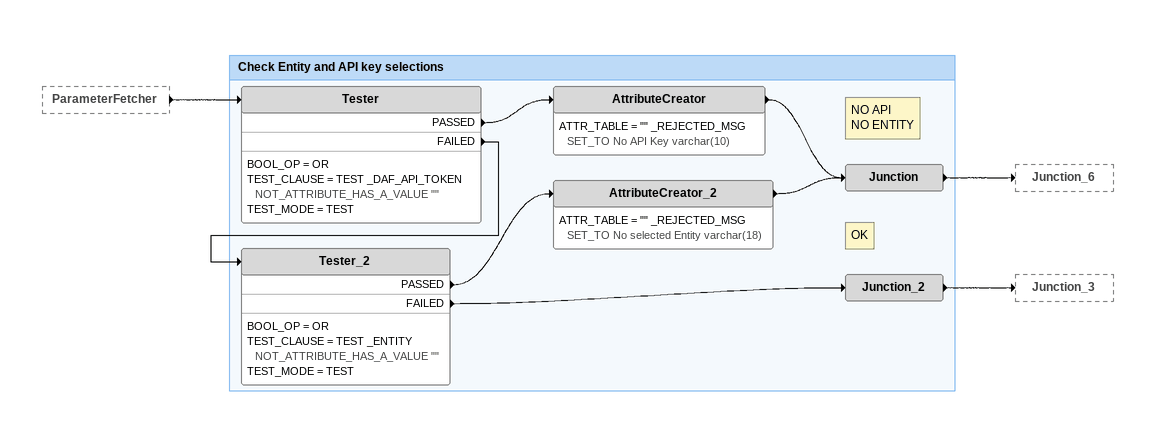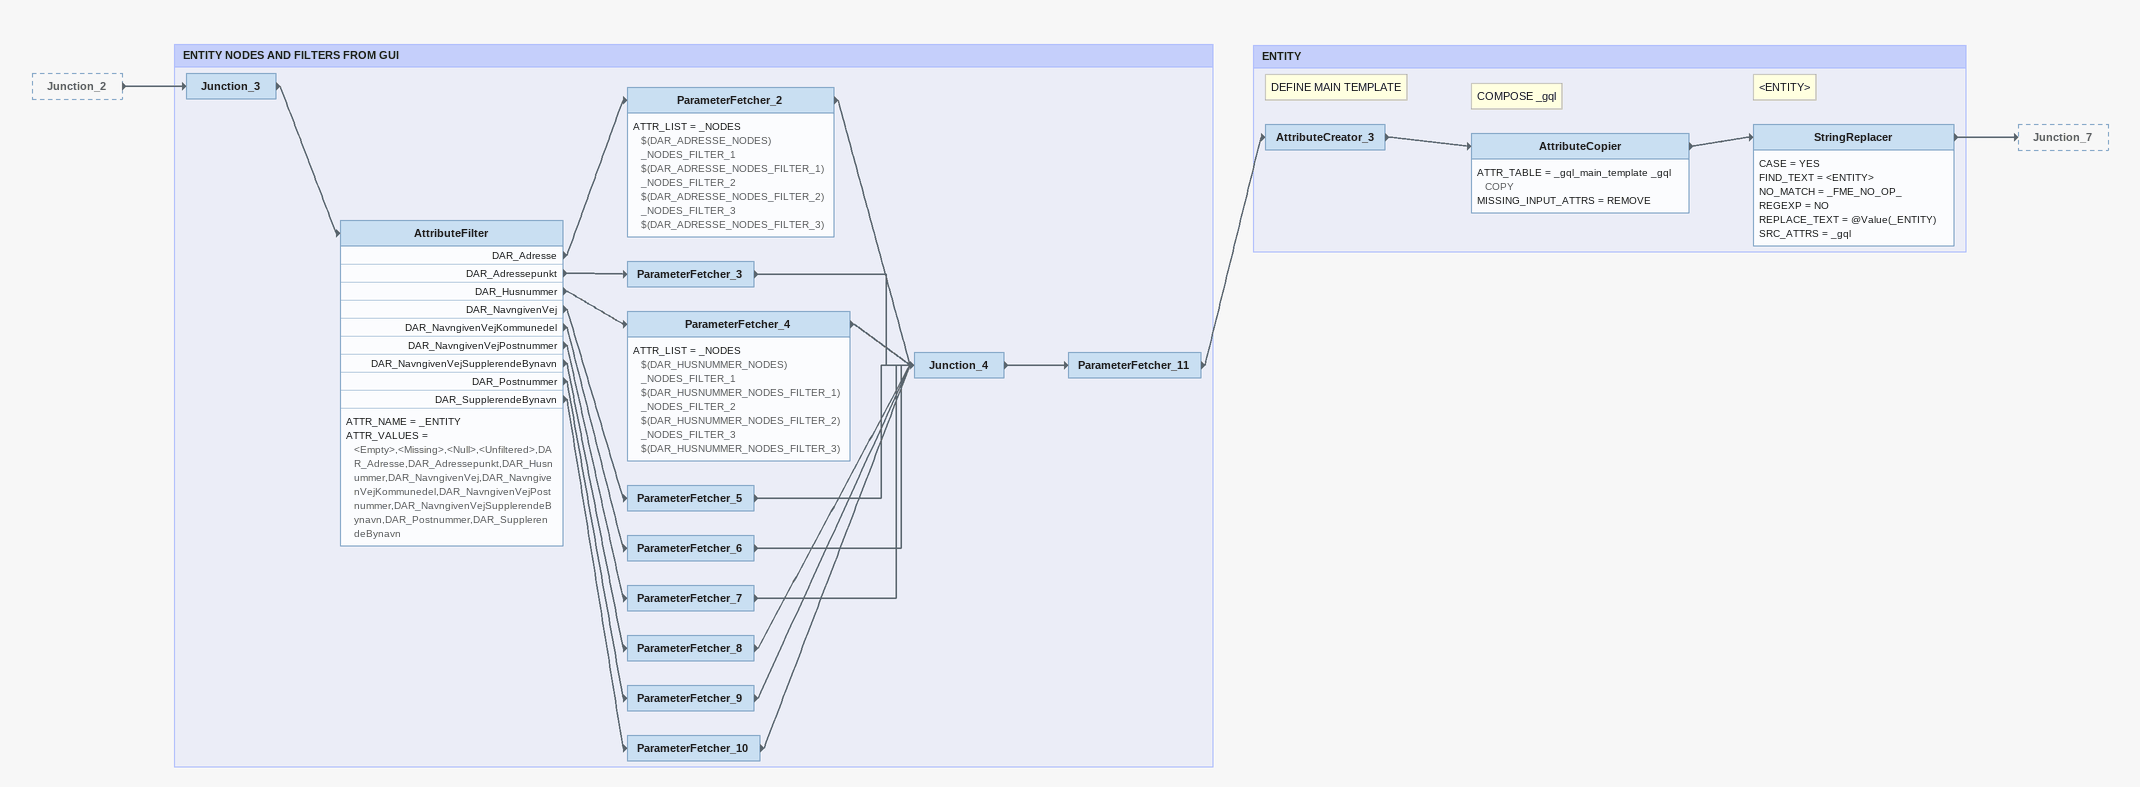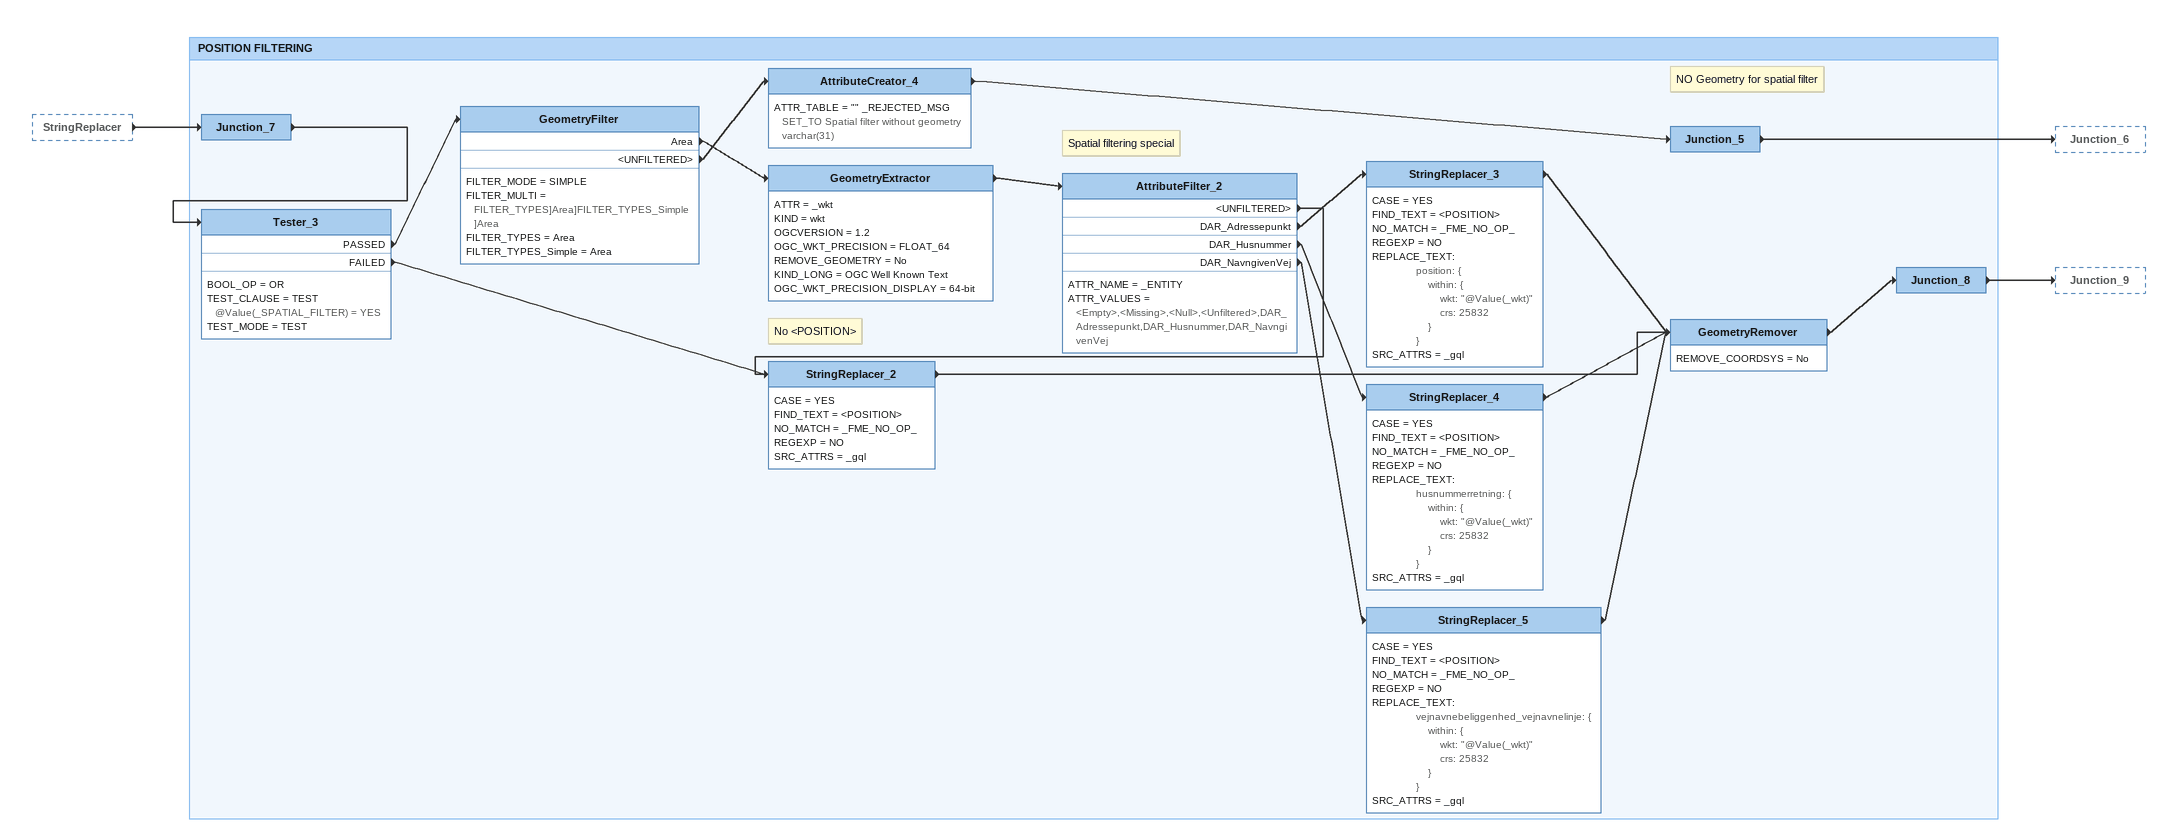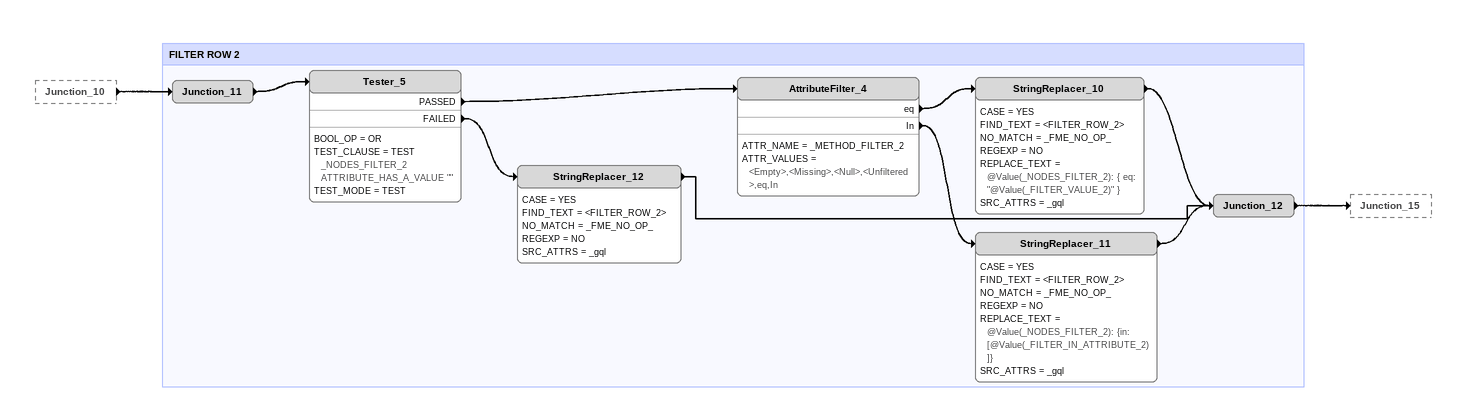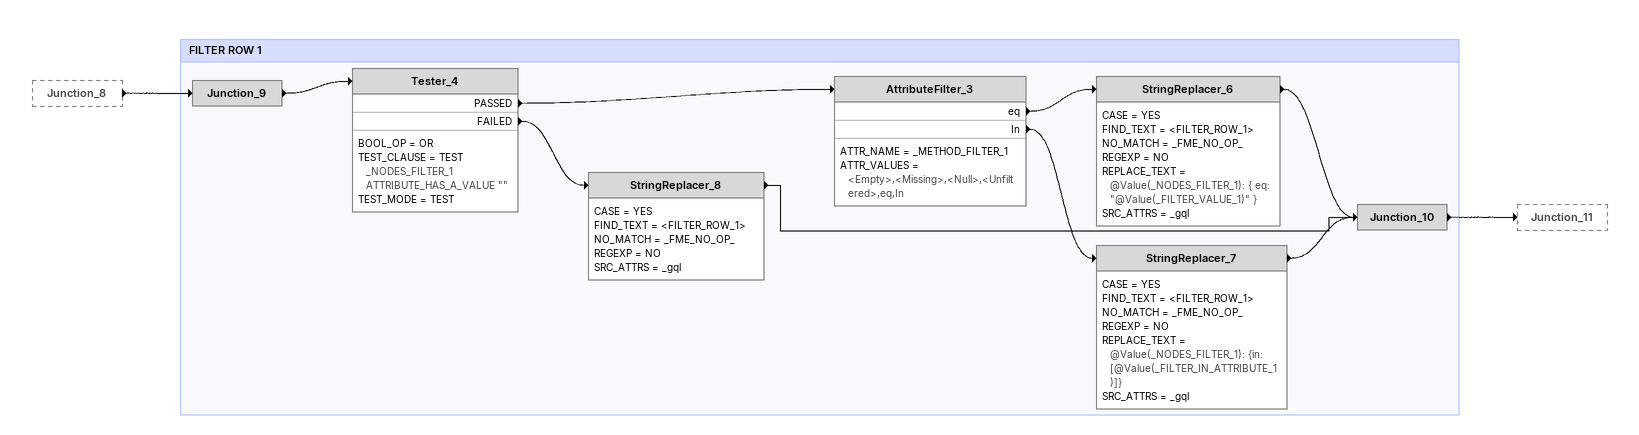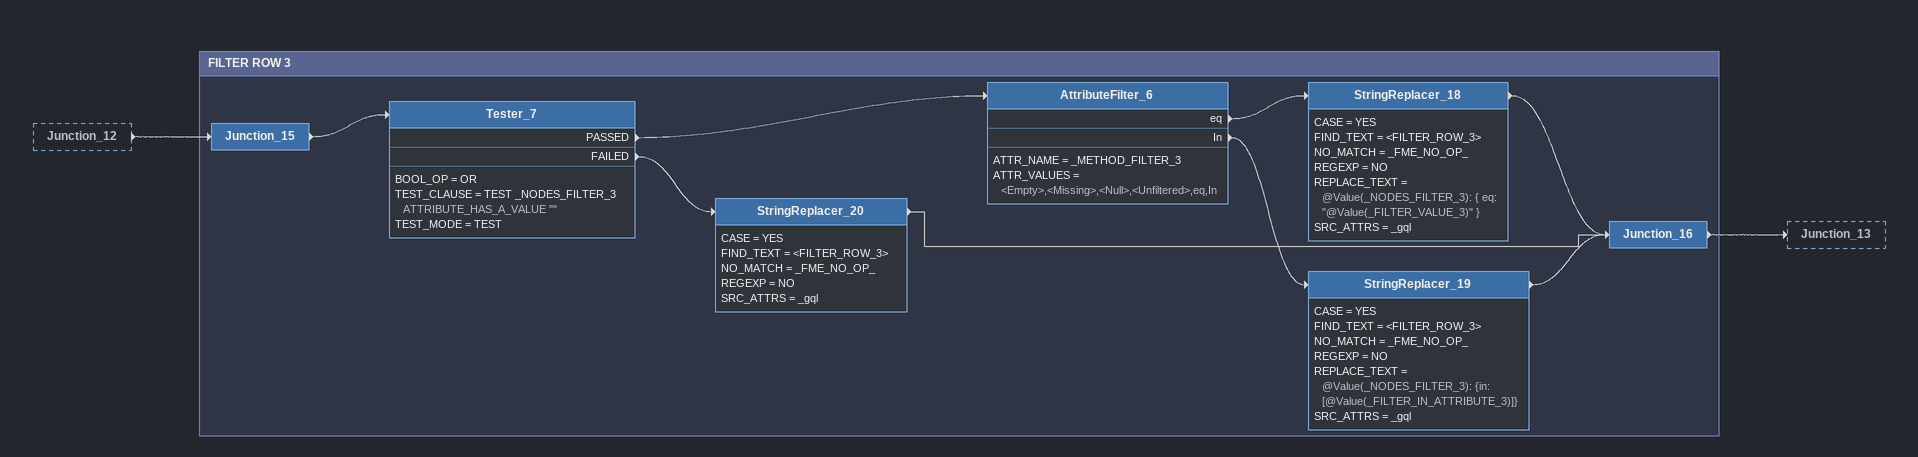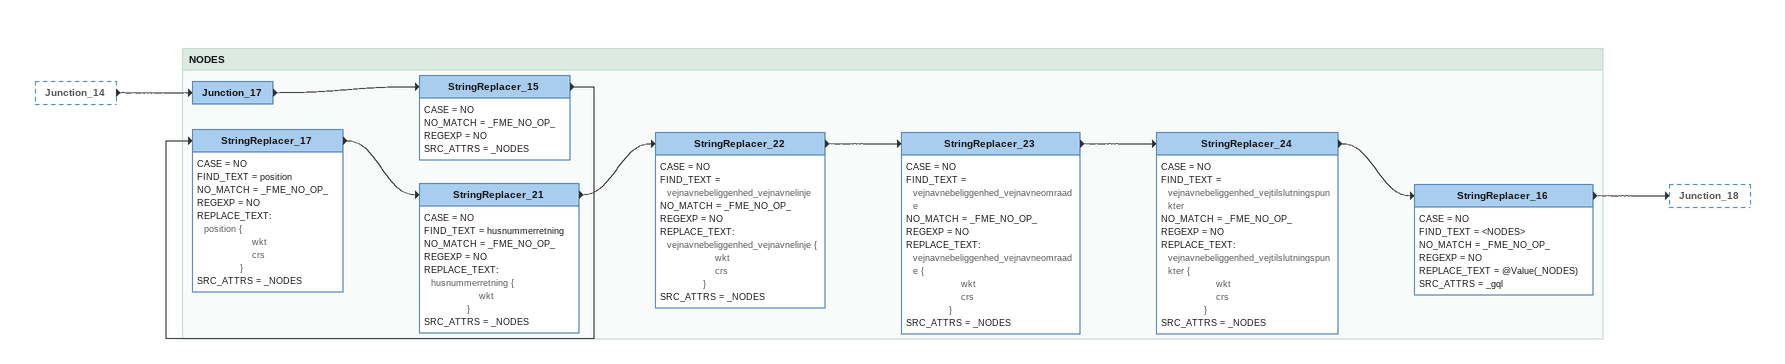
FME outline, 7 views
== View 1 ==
ParameterFetcher [outside]
    -> Tester

Bookmark: Check Entity and API key selections
Tester
    BOOL_OP = OR
    TEST_CLAUSE = TEST _DAF_API_TOKEN NOT_ATTRIBUTE_HAS_A_VALUE ""
    TEST_MODE = TEST
    PASSED -> AttributeCreator
    FAILED -> Tester_2
AttributeCreator
    ATTR_TABLE = "" _REJECTED_MSG SET_TO No API Key varchar(10)
    -> Junction
Tester_2
    BOOL_OP = OR
    TEST_CLAUSE = TEST _ENTITY NOT_ATTRIBUTE_HAS_A_VALUE ""
    TEST_MODE = TEST
    PASSED -> AttributeCreator_2
    FAILED -> Junction_2
AttributeCreator_2
    ATTR_TABLE = "" _REJECTED_MSG SET_TO No selected Entity varchar(18)
    -> Junction
Note: NO API / NO ENTITY
Junction
    -> Junction_6
Note: OK
Junction_2
    -> Junction_3

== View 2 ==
Junction_2 [outside]
    -> Junction_3

Bookmark: ENTITY NODES AND FILTERS FROM GUI
Junction_3
    -> AttributeFilter
AttributeFilter
    ATTR_NAME = _ENTITY
    ATTR_VALUES = <Empty>,<Missing>,<Null>,<Unfiltered>,DAR_Adresse,DAR_Adressepunkt,DAR_Husnummer,DAR_NavngivenVej,DAR_NavngivenVejKommunedel,DAR_NavngivenVejPostnummer,DAR_NavngivenVejSupplerendeBynavn,DAR_Postnummer,DAR_SupplerendeBynavn
    DAR_Adresse -> ParameterFetcher_2
    DAR_Adressepunkt -> ParameterFetcher_3
    DAR_Husnummer -> ParameterFetcher_4
    DAR_NavngivenVej -> ParameterFetcher_5
    DAR_NavngivenVejKommunedel -> ParameterFetcher_6
    DAR_NavngivenVejPostnummer -> ParameterFetcher_7
    DAR_NavngivenVejSupplerendeBynavn -> ParameterFetcher_8
    DAR_Postnummer -> ParameterFetcher_9
    DAR_SupplerendeBynavn -> ParameterFetcher_10
ParameterFetcher_2
    ATTR_LIST = _NODES $(DAR_ADRESSE_NODES) _NODES_FILTER_1 $(DAR_ADRESSE_NODES_FILTER_1) _NODES_FILTER_2 $(DAR_ADRESSE_NODES_FILTER_2) _NODES_FILTER_3 $(DAR_ADRESSE_NODES_FILTER_3)
    -> Junction_4
ParameterFetcher_3
    -> Junction_4
ParameterFetcher_4
    ATTR_LIST = _NODES $(DAR_HUSNUMMER_NODES) _NODES_FILTER_1 $(DAR_HUSNUMMER_NODES_FILTER_1) _NODES_FILTER_2 $(DAR_HUSNUMMER_NODES_FILTER_2) _NODES_FILTER_3 $(DAR_HUSNUMMER_NODES_FILTER_3)
    -> Junction_4
ParameterFetcher_5
    -> Junction_4
ParameterFetcher_6
    -> Junction_4
ParameterFetcher_7
    -> Junction_4
ParameterFetcher_8
    -> Junction_4
ParameterFetcher_9
    -> Junction_4
ParameterFetcher_10
    -> Junction_4
Junction_4
    -> ParameterFetcher_11
ParameterFetcher_11
    -> AttributeCreator_3

Bookmark: ENTITY
Note: DEFINE MAIN TEMPLATE
AttributeCreator_3
    -> AttributeCopier
Note: COMPOSE _gql
AttributeCopier
    ATTR_TABLE = _gql_main_template _gql COPY
    MISSING_INPUT_ATTRS = REMOVE
    -> StringReplacer
Note: <ENTITY>
StringReplacer
    CASE = YES
    FIND_TEXT = <ENTITY>
    NO_MATCH = _FME_NO_OP_
    REGEXP = NO
    REPLACE_TEXT = @Value(_ENTITY)
    SRC_ATTRS = _gql
    -> Junction_7

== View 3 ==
StringReplacer [outside]
    -> Junction_7

Bookmark: POSITION FILTERING
Junction_7
    -> Tester_3
Tester_3
    BOOL_OP = OR
    TEST_CLAUSE = TEST @Value(_SPATIAL_FILTER) = YES
    TEST_MODE = TEST
    PASSED -> GeometryFilter
    FAILED -> StringReplacer_2
GeometryFilter
    FILTER_MODE = SIMPLE
    FILTER_MULTI = FILTER_TYPES]Area]FILTER_TYPES_Simple]Area
    FILTER_TYPES = Area
    FILTER_TYPES_Simple = Area
    Area -> GeometryExtractor
    <UNFILTERED> -> AttributeCreator_4
AttributeCreator_4
    ATTR_TABLE = "" _REJECTED_MSG SET_TO Spatial filter without geometry varchar(31)
    -> Junction_5
Note: NO Geometry for spatial filter
Junction_5
    -> Junction_6
GeometryExtractor
    ATTR = _wkt
    KIND = wkt
    OGCVERSION = 1.2
    OGC_WKT_PRECISION = FLOAT_64
    REMOVE_GEOMETRY = No
    KIND_LONG = OGC Well Known Text
    OGC_WKT_PRECISION_DISPLAY = 64-bit
    -> AttributeFilter_2
Note: Spatial filtering special
AttributeFilter_2
    ATTR_NAME = _ENTITY
    ATTR_VALUES = <Empty>,<Missing>,<Null>,<Unfiltered>,DAR_Adressepunkt,DAR_Husnummer,DAR_NavngivenVej
    <UNFILTERED> -> StringReplacer_2
    DAR_Adressepunkt -> StringReplacer_3
    DAR_Husnummer -> StringReplacer_4
    DAR_NavngivenVej -> StringReplacer_5
StringReplacer_3
    CASE = YES
    FIND_TEXT = <POSITION>
    NO_MATCH = _FME_NO_OP_
    REGEXP = NO
    REPLACE_TEXT:
      			position: {
      				within: {
      					wkt: "@Value(_wkt)"
      					crs: 25832
      				}
      			}
    SRC_ATTRS = _gql
    -> GeometryRemover
StringReplacer_4
    CASE = YES
    FIND_TEXT = <POSITION>
    NO_MATCH = _FME_NO_OP_
    REGEXP = NO
    REPLACE_TEXT:
      			husnummerretning: {
      				within: {
      					wkt: "@Value(_wkt)"
      					crs: 25832
      				}
      			}
    SRC_ATTRS = _gql
    -> GeometryRemover
StringReplacer_5
    CASE = YES
    FIND_TEXT = <POSITION>
    NO_MATCH = _FME_NO_OP_
    REGEXP = NO
    REPLACE_TEXT:
      			vejnavnebeliggenhed_vejnavnelinje: {
      				within: {
      					wkt: "@Value(_wkt)"
      					crs: 25832
      				}
      			}
    SRC_ATTRS = _gql
    -> GeometryRemover
Note: No <POSITION>
StringReplacer_2
    CASE = YES
    FIND_TEXT = <POSITION>
    NO_MATCH = _FME_NO_OP_
    REGEXP = NO
    SRC_ATTRS = _gql
    -> GeometryRemover
GeometryRemover
    REMOVE_COORDSYS = No
    -> Junction_8
Junction_8
    -> Junction_9

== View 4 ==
Junction_10 [outside]
    -> Junction_11

Bookmark: FILTER ROW 2
Junction_11
    -> Tester_5
Tester_5
    BOOL_OP = OR
    TEST_CLAUSE = TEST _NODES_FILTER_2 ATTRIBUTE_HAS_A_VALUE ""
    TEST_MODE = TEST
    PASSED -> AttributeFilter_4
    FAILED -> StringReplacer_12
AttributeFilter_4
    ATTR_NAME = _METHOD_FILTER_2
    ATTR_VALUES = <Empty>,<Missing>,<Null>,<Unfiltered>,eq,In
    eq -> StringReplacer_10
    In -> StringReplacer_11
StringReplacer_10
    CASE = YES
    FIND_TEXT = <FILTER_ROW_2>
    NO_MATCH = _FME_NO_OP_
    REGEXP = NO
    REPLACE_TEXT = @Value(_NODES_FILTER_2): { eq: "@Value(_FILTER_VALUE_2)" }
    SRC_ATTRS = _gql
    -> Junction_12
StringReplacer_11
    CASE = YES
    FIND_TEXT = <FILTER_ROW_2>
    NO_MATCH = _FME_NO_OP_
    REGEXP = NO
    REPLACE_TEXT = @Value(_NODES_FILTER_2): {in: [@Value(_FILTER_IN_ATTRIBUTE_2)]}
    SRC_ATTRS = _gql
    -> Junction_12
StringReplacer_12
    CASE = YES
    FIND_TEXT = <FILTER_ROW_2>
    NO_MATCH = _FME_NO_OP_
    REGEXP = NO
    SRC_ATTRS = _gql
    -> Junction_12
Junction_12
    -> Junction_15

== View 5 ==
Junction_8 [outside]
    -> Junction_9

Bookmark: FILTER ROW 1
Junction_9
    -> Tester_4
Tester_4
    BOOL_OP = OR
    TEST_CLAUSE = TEST _NODES_FILTER_1 ATTRIBUTE_HAS_A_VALUE ""
    TEST_MODE = TEST
    PASSED -> AttributeFilter_3
    FAILED -> StringReplacer_8
AttributeFilter_3
    ATTR_NAME = _METHOD_FILTER_1
    ATTR_VALUES = <Empty>,<Missing>,<Null>,<Unfiltered>,eq,In
    eq -> StringReplacer_6
    In -> StringReplacer_7
StringReplacer_6
    CASE = YES
    FIND_TEXT = <FILTER_ROW_1>
    NO_MATCH = _FME_NO_OP_
    REGEXP = NO
    REPLACE_TEXT = @Value(_NODES_FILTER_1): { eq: "@Value(_FILTER_VALUE_1)" }
    SRC_ATTRS = _gql
    -> Junction_10
StringReplacer_7
    CASE = YES
    FIND_TEXT = <FILTER_ROW_1>
    NO_MATCH = _FME_NO_OP_
    REGEXP = NO
    REPLACE_TEXT = @Value(_NODES_FILTER_1): {in: [@Value(_FILTER_IN_ATTRIBUTE_1)]}
    SRC_ATTRS = _gql
    -> Junction_10
StringReplacer_8
    CASE = YES
    FIND_TEXT = <FILTER_ROW_1>
    NO_MATCH = _FME_NO_OP_
    REGEXP = NO
    SRC_ATTRS = _gql
    -> Junction_10
Junction_10
    -> Junction_11

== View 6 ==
Junction_12 [outside]
    -> Junction_15

Bookmark: FILTER ROW 3
Junction_15
    -> Tester_7
Tester_7
    BOOL_OP = OR
    TEST_CLAUSE = TEST _NODES_FILTER_3 ATTRIBUTE_HAS_A_VALUE ""
    TEST_MODE = TEST
    PASSED -> AttributeFilter_6
    FAILED -> StringReplacer_20
AttributeFilter_6
    ATTR_NAME = _METHOD_FILTER_3
    ATTR_VALUES = <Empty>,<Missing>,<Null>,<Unfiltered>,eq,In
    eq -> StringReplacer_18
    In -> StringReplacer_19
StringReplacer_18
    CASE = YES
    FIND_TEXT = <FILTER_ROW_3>
    NO_MATCH = _FME_NO_OP_
    REGEXP = NO
    REPLACE_TEXT = @Value(_NODES_FILTER_3): { eq: "@Value(_FILTER_VALUE_3)" }
    SRC_ATTRS = _gql
    -> Junction_16
StringReplacer_19
    CASE = YES
    FIND_TEXT = <FILTER_ROW_3>
    NO_MATCH = _FME_NO_OP_
    REGEXP = NO
    REPLACE_TEXT = @Value(_NODES_FILTER_3): {in: [@Value(_FILTER_IN_ATTRIBUTE_3)]}
    SRC_ATTRS = _gql
    -> Junction_16
StringReplacer_20
    CASE = YES
    FIND_TEXT = <FILTER_ROW_3>
    NO_MATCH = _FME_NO_OP_
    REGEXP = NO
    SRC_ATTRS = _gql
    -> Junction_16
Junction_16
    -> Junction_13

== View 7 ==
Junction_14 [outside]
    -> Junction_17

Bookmark: NODES
Junction_17
    -> StringReplacer_15
StringReplacer_15
    CASE = NO
    NO_MATCH = _FME_NO_OP_
    REGEXP = NO
    SRC_ATTRS = _NODES
    -> StringReplacer_17
StringReplacer_17
    CASE = NO
    FIND_TEXT = position
    NO_MATCH = _FME_NO_OP_
    REGEXP = NO
    REPLACE_TEXT:
      position {
      				wkt
      				crs
      			}
    SRC_ATTRS = _NODES
    -> StringReplacer_21
StringReplacer_21
    CASE = NO
    FIND_TEXT = husnummerretning
    NO_MATCH = _FME_NO_OP_
    REGEXP = NO
    REPLACE_TEXT:
      husnummerretning {
      				wkt
      			}
    SRC_ATTRS = _NODES
    -> StringReplacer_22
StringReplacer_22
    CASE = NO
    FIND_TEXT = vejnavnebeliggenhed_vejnavnelinje
    NO_MATCH = _FME_NO_OP_
    REGEXP = NO
    REPLACE_TEXT:
      vejnavnebeliggenhed_vejnavnelinje {
      				wkt
      				crs
      			}
    SRC_ATTRS = _NODES
    -> StringReplacer_23
StringReplacer_23
    CASE = NO
    FIND_TEXT = vejnavnebeliggenhed_vejnavneomraade
    NO_MATCH = _FME_NO_OP_
    REGEXP = NO
    REPLACE_TEXT:
      vejnavnebeliggenhed_vejnavneomraade {
      				wkt
      				crs
      			}
    SRC_ATTRS = _NODES
    -> StringReplacer_24
StringReplacer_24
    CASE = NO
    FIND_TEXT = vejnavnebeliggenhed_vejtilslutningspunkter
    NO_MATCH = _FME_NO_OP_
    REGEXP = NO
    REPLACE_TEXT:
      vejnavnebeliggenhed_vejtilslutningspunkter {
      				wkt
      				crs
      			}
    SRC_ATTRS = _NODES
    -> StringReplacer_16
StringReplacer_16
    CASE = NO
    FIND_TEXT = <NODES>
    NO_MATCH = _FME_NO_OP_
    REGEXP = NO
    REPLACE_TEXT = @Value(_NODES)
    SRC_ATTRS = _gql
    -> Junction_18
